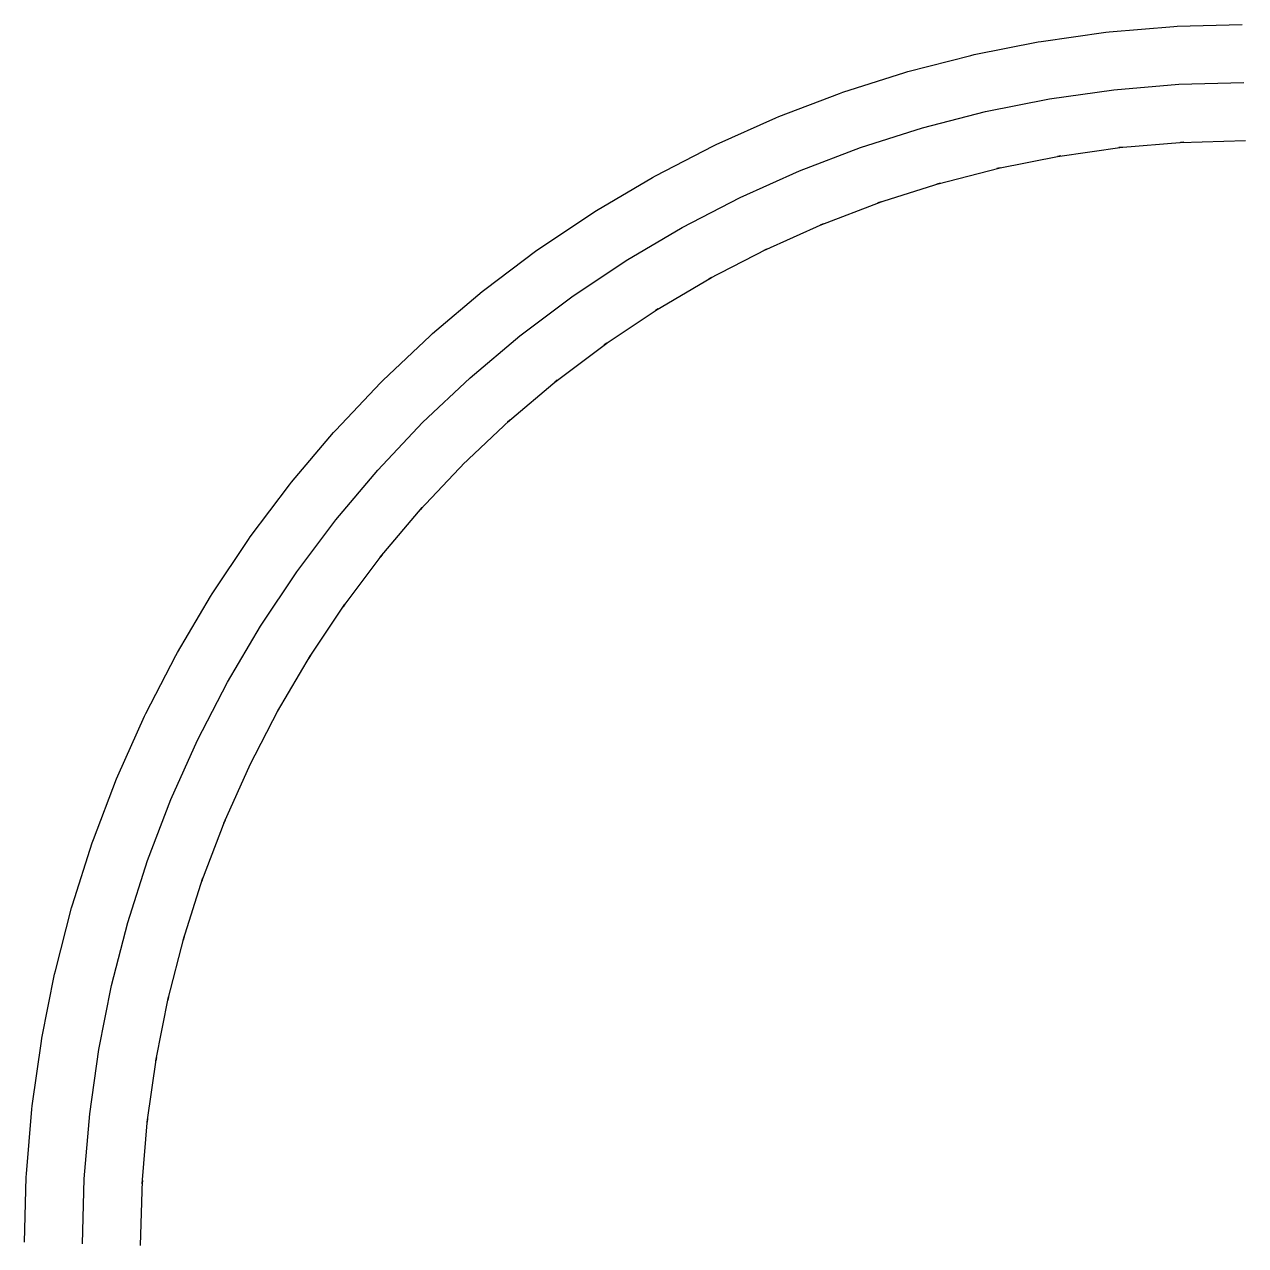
# Model space of a CAD drawing. Header units: millimetres. Extents: x 50 to 260, y -260 to -50.
import ezdxf

# ---------------------------------------------------------------- set-up
doc = ezdxf.new("R2010")
doc.units = ezdxf.units.MM
doc.layers.add('LINE_CENTER', color=1, linetype='CONTINUOUS')
doc.layers.add('LINE_EDGE', color=7, linetype='CONTINUOUS')

msp = doc.modelspace()

# ---------------------------------------------------------------- linework, layer by layer
at = {"layer": 'LINE_CENTER'}
for p, q in [((237.6071, -61.2576), (248.7859, -60.3146)), ((248.7859, -60.3146), (260, -60)), ((215.4958, -65.0144), (226.4988, -62.8258)), ((226.4988, -62.8258), (237.6071, -61.2576)), ((204.6329, -67.8165), (215.4958, -65.0144)), ((193.9442, -71.2233), (204.6329, -67.8165)), ((183.4633, -75.2241), (193.9442, -71.2233)), ((173.2233, -79.8062), (183.4633, -75.2241)), ((163.2562, -84.9553), (173.2233, -79.8062)), ((153.5936, -90.6552), (163.2562, -84.9553)), ((144.2657, -96.8878), (153.5936, -90.6552)), ((135.302, -103.6337), (144.2657, -96.8878)), ((126.7307, -110.8716), (135.302, -103.6337)), ((118.5786, -118.5786), (126.7307, -110.8716)), ((110.8716, -126.7307), (118.5786, -118.5786)), ((103.6337, -135.302), (110.8716, -126.7307)), ((96.8878, -144.2657), (103.6337, -135.302)), ((90.6552, -153.5936), (96.8878, -144.2657)), ((84.9553, -163.2562), (90.6552, -153.5936)), ((79.8062, -173.2233), (84.9553, -163.2562)), ((75.2241, -183.4633), (79.8062, -173.2233)), ((71.2233, -193.9442), (75.2241, -183.4633)), ((67.8165, -204.6329), (71.2233, -193.9442)), ((65.0144, -215.4958), (67.8165, -204.6329)), ((62.8258, -226.4988), (65.0144, -215.4958)), ((61.2576, -237.6071), (62.8258, -226.4988)), ((60.3146, -248.7859), (61.2576, -237.6071)), ((60, -260), (60.3146, -248.7859))]:
    msp.add_line(p, q, dxfattribs=at)
at = {"layer": 'LINE_EDGE'}
for p, q in [((236.7666, -51.2929), (247.9454, -50.35)), ((247.9454, -50.35), (248.5054, -50.3186)), ((248.5054, -50.3186), (259.7195, -50.0039)), ((225.1009, -52.924), (236.2092, -51.3557)), ((236.2092, -51.3557), (236.7666, -51.2929)), ((213.5449, -55.2066), (224.5479, -53.0179)), ((224.5479, -53.0179), (225.1009, -52.924)), ((202.1351, -58.1335), (212.998, -55.3314)), ((212.998, -55.3314), (213.5449, -55.2066)), ((190.9074, -61.6956), (201.5961, -58.2888)), ((201.5961, -58.2888), (202.1351, -58.1335)), ((179.8971, -65.8816), (190.378, -61.8808)), ((190.378, -61.8808), (190.9074, -61.6956)), ((169.1388, -70.6784), (179.3789, -66.0963)), ((179.3789, -66.0963), (179.8971, -65.8816)), ((158.6664, -76.0709), (168.6334, -70.9218)), ((168.6334, -70.9218), (169.1388, -70.6784)), ((227.8967, -72.7276), (239.005, -71.1594)), ((238.4476, -71.2222), (249.6264, -70.2793)), ((239.005, -71.1594), (238.4476, -71.2222)), ((249.0664, -70.3107), (260.2805, -69.9961)), ((249.6264, -70.2793), (249.0664, -70.3107)), ((217.4467, -74.8223), (228.4497, -72.6336)), ((228.4497, -72.6336), (227.8967, -72.7276)), ((207.1307, -77.4996), (217.9936, -74.6975)), ((217.9936, -74.6975), (217.4467, -74.8223)), ((148.5128, -82.042), (158.1755, -76.3422)), ((158.1755, -76.3422), (158.6664, -76.0709)), ((196.981, -80.7511), (207.6697, -77.3443)), ((207.6697, -77.3443), (207.1307, -77.4996)), ((187.0295, -84.5666), (197.5104, -80.5658)), ((197.5104, -80.5658), (196.981, -80.7511)), ((138.71, -88.5731), (148.0379, -82.3405)), ((148.0379, -82.3405), (148.5128, -82.042)), ((177.3077, -88.9341), (187.5478, -84.3519)), ((187.5478, -84.3519), (187.0295, -84.5666)), ((129.2889, -95.6436), (138.2526, -88.8977)), ((138.2526, -88.8977), (138.71, -88.5731)), ((167.846, -93.8398), (177.8131, -88.6907)), ((177.8131, -88.6907), (177.3077, -88.9341)), ((158.6743, -99.2683), (168.337, -93.5684)), ((168.337, -93.5684), (167.846, -93.8398)), ((120.279, -103.2312), (128.8503, -95.9933)), ((128.8503, -95.9933), (129.2889, -95.6436)), ((149.8214, -105.2025), (159.1493, -98.9699)), ((159.1493, -98.9699), (158.6743, -99.2683)), ((111.7087, -111.312), (119.8607, -103.605)), ((119.8607, -103.605), (120.279, -103.2312)), ((141.3152, -111.6238), (150.2789, -104.8779)), ((150.2789, -104.8779), (149.8214, -105.2025)), ((111.312, -111.7087), (111.7087, -111.312)), ((133.1824, -118.5119), (141.7538, -111.2741)), ((141.7538, -111.2741), (141.3152, -111.6238)), ((103.605, -119.8607), (111.312, -111.7087)), ((125.4486, -125.8452), (133.6007, -118.1382)), ((133.6007, -118.1382), (133.1824, -118.5119)), ((95.9933, -128.8503), (103.2312, -120.279)), ((103.2312, -120.279), (103.605, -119.8607)), ((118.1382, -133.6007), (125.8452, -125.4486)), ((125.8452, -125.4486), (125.4486, -125.8452)), ((88.8977, -138.2526), (95.6436, -129.2889)), ((95.6436, -129.2889), (95.9933, -128.8503)), ((111.2741, -141.7538), (118.5119, -133.1824)), ((118.5119, -133.1824), (118.1382, -133.6007)), ((82.3405, -148.0379), (88.5731, -138.71)), ((88.5731, -138.71), (88.8977, -138.2526)), ((104.8779, -150.2789), (111.6238, -141.3152)), ((111.6238, -141.3152), (111.2741, -141.7538)), ((76.3422, -158.1755), (82.042, -148.5128)), ((82.042, -148.5128), (82.3405, -148.0379)), ((98.9699, -159.1493), (105.2025, -149.8214)), ((105.2025, -149.8214), (104.8779, -150.2789)), ((70.9218, -168.6334), (76.0709, -158.6664)), ((76.0709, -158.6664), (76.3422, -158.1755)), ((93.5684, -168.337), (99.2683, -158.6743)), ((99.2683, -158.6743), (98.9699, -159.1493)), ((88.6907, -177.8131), (93.8398, -167.846)), ((93.8398, -167.846), (93.5684, -168.337)), ((66.0963, -179.3789), (70.6784, -169.1388)), ((70.6784, -169.1388), (70.9218, -168.6334)), ((84.3519, -187.5478), (88.9341, -177.3077)), ((88.9341, -177.3077), (88.6907, -177.8131)), ((61.8808, -190.378), (65.8816, -179.8971)), ((65.8816, -179.8971), (66.0963, -179.3789)), ((80.5658, -197.5104), (84.5666, -187.0295)), ((84.5666, -187.0295), (84.3519, -187.5478)), ((58.2888, -201.5961), (61.6956, -190.9074)), ((61.6956, -190.9074), (61.8808, -190.378)), ((77.3443, -207.6697), (80.7511, -196.981)), ((80.7511, -196.981), (80.5658, -197.5104)), ((58.1335, -202.1351), (58.2888, -201.5961)), ((55.3314, -212.998), (58.1335, -202.1351)), ((74.6975, -217.9936), (77.4996, -207.1307)), ((77.4996, -207.1307), (77.3443, -207.6697)), ((53.0179, -224.5479), (55.2066, -213.5449)), ((55.2066, -213.5449), (55.3314, -212.998)), ((72.6336, -228.4497), (74.8223, -217.4467)), ((74.8223, -217.4467), (74.6975, -217.9936)), ((52.924, -225.1009), (53.0179, -224.5479)), ((51.3557, -236.2092), (52.924, -225.1009)), ((71.1594, -239.005), (72.7276, -227.8967)), ((72.7276, -227.8967), (72.6336, -228.4497)), ((50.35, -247.9454), (51.2929, -236.7666)), ((51.2929, -236.7666), (51.3557, -236.2092)), ((70.2793, -249.6264), (71.2222, -238.4476)), ((71.2222, -238.4476), (71.1594, -239.005)), ((50.3186, -248.5054), (50.35, -247.9454)), ((50.0039, -259.7195), (50.3186, -248.5054)), ((69.9961, -260.2805), (70.3107, -249.0664)), ((70.3107, -249.0664), (70.2793, -249.6264))]:
    msp.add_line(p, q, dxfattribs=at)

doc.saveas('drawing.dxf')
